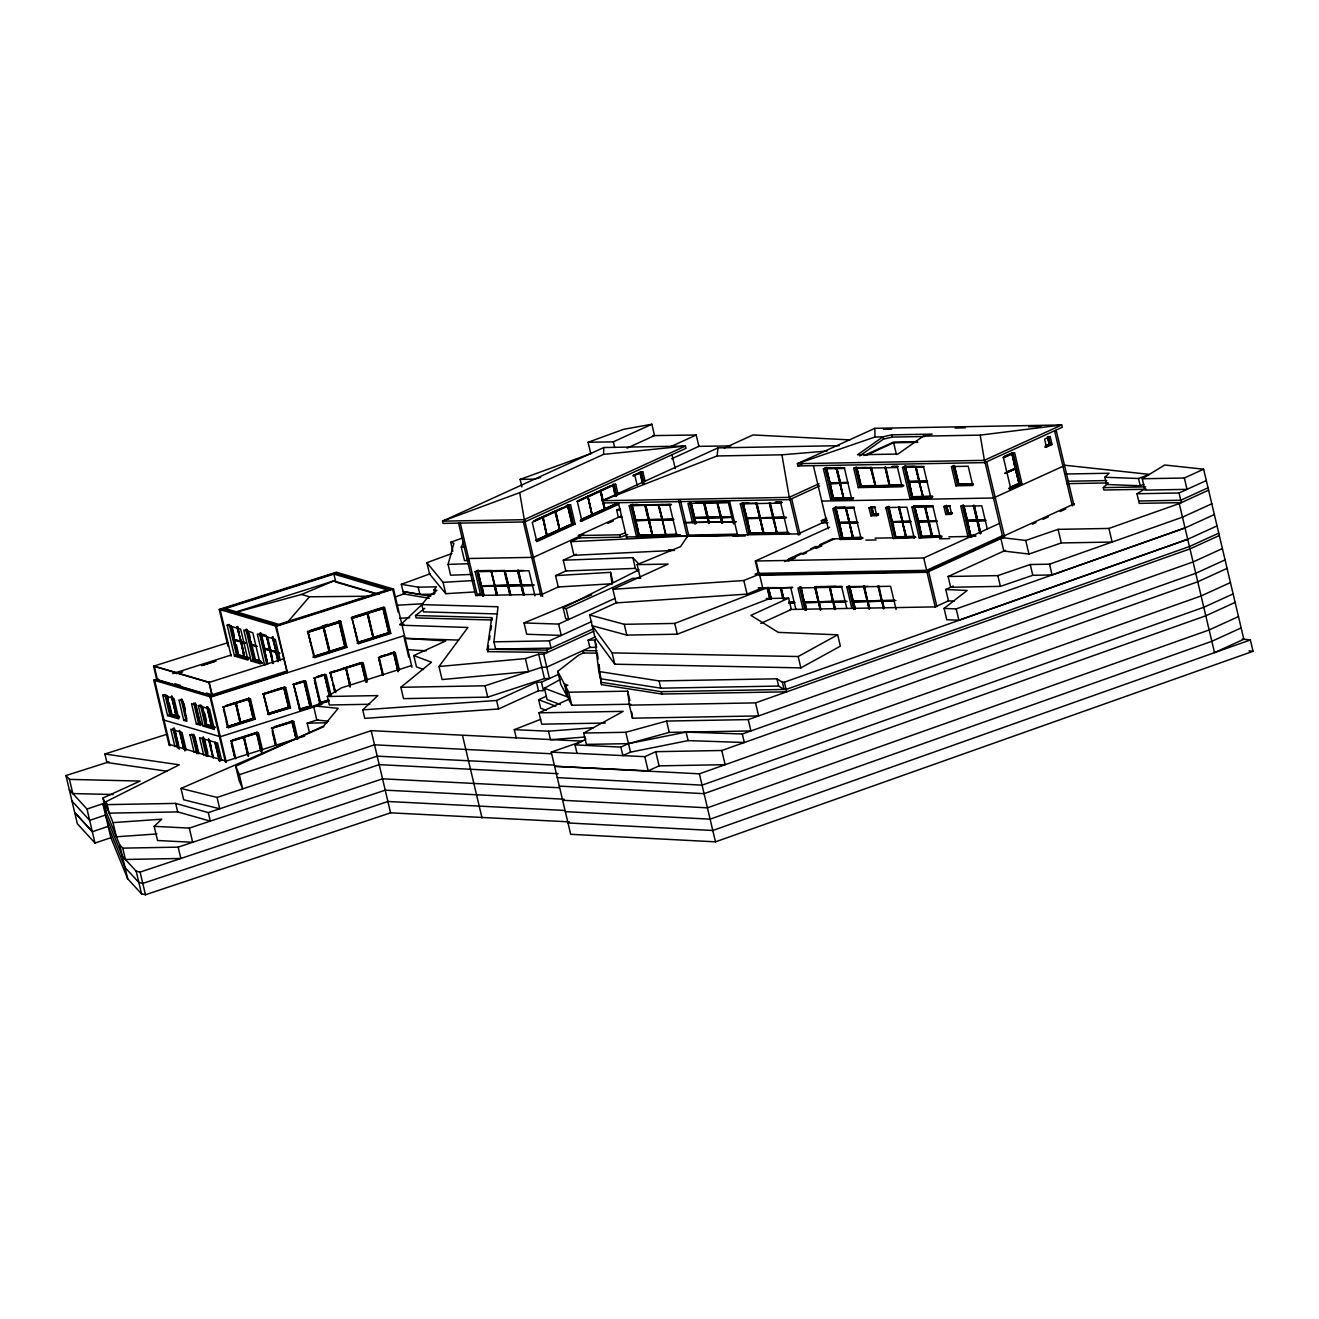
<?xml version="1.0" encoding="UTF-8"?>
<svg xmlns="http://www.w3.org/2000/svg" width="1319" height="1319" viewBox="0 0 1319 1319"><rect width="100%" height="100%" fill="white"/><g stroke="black" fill="none" stroke-linecap="round" stroke-linejoin="round"><path stroke-width="1.5" d="M603.541 454.379L685.484 446.053L524.187 519.686L442.524 521.153L519.702 492.647L603.541 454.379L603.822 447.52L685.484 446.053L686.012 448.328L524.715 521.945L443.069 523.412L442.524 521.153L603.822 447.52M819.017 483.727L789.141 497.378L602.255 500.709L717.091 455.962L718.031 447.866L839.197 445.69M493.916 641.842L549.38 640.853L551.095 648.107L495.631 649.096L493.916 641.842L497.988 606.756L421.8 604.613L423.514 611.868L497.642 613.945M487.206 649.261L546.775 650.086L547.336 652.46L487.766 651.635L487.206 649.261L491.723 617.655L415.534 615.511L416.095 617.902L492.284 620.029L491.723 617.655M487.766 651.635L488.624 645.716M489.464 639.781L490.025 635.84M490.882 629.905L491.443 625.964M472.466 574.408L450.62 575.199L448.081 564.433L453.901 543.313L450.719 542.274L452.846 551.243M468.476 560.443L464.486 560.641L461.271 547.039L463.777 541.746M438.996 666.524L525.407 658.577L528.49 671.602L442.079 679.549L438.996 666.524L467.899 627.481L402.18 625.255M421.8 604.613L427.669 597.507L436.902 590.335L433.984 589.84L434.841 593.468M433.984 589.84L436.474 586.84L418.222 587.169L401.339 584.301L403.614 593.946L429.302 598.298M288.35 621.233L309.454 596.782L370.672 596.204M154.175 826.337L189.326 828.118L192.673 842.297L157.522 840.5L154.175 826.337L161.726 819.198L113.022 822.611L102.964 798.011L140.111 781.062L69.478 779.397L65.95 775.556L108.999 761.838M400.119 625.19L422.772 603.772L396.557 605.24M362.741 709.869L496.571 700.471L536.487 682.236L541.449 682.154L543.461 690.661L538.498 690.744L498.582 708.962L364.753 718.377L362.741 709.869L377.844 695.591L327.343 696.498L329.338 704.989L369.749 704.264M1143.787 484.37L1140.226 485.755L1106.559 484.502L1104.844 477.247L1109.098 473.241L1066.098 473.999M1146.26 489.25L1103.822 490.008L1103.261 487.634L1108.306 482.869M525.407 658.577L538.713 654.224L543.675 654.142L549.446 678.51L544.467 678.593L487.717 697.124L403.532 698.625L400.861 687.298L431.494 662.237L413.787 655.543L416.474 666.886L423.547 669.557M415.534 615.511L424.767 608.339M557.723 671.404L564.334 683.885L567.417 696.927L560.806 684.429L557.723 671.404L578.612 655.18L584.202 652.625M1217.041 525.885L1187.71 539.273L958.88 620.227L946.762 619.732L944.074 608.405L967.157 590.467L945.772 589.494L948.443 600.837L954.28 601.101M859.675 455.929L883.483 439.128L892.287 437.084L924.619 436.507M923.349 436.127L897.959 454.049L857.548 454.775L882.939 436.853L891.759 434.825L932.17 434.099L923.349 436.127L980.198 435.122L1061.713 424.982L1062.24 427.257L984.782 462.606L797.913 465.953L797.368 463.678L874.827 428.329L1061.713 424.982L984.254 460.347L797.368 463.678L874.975 437.001L882.939 436.853L883.483 439.128M327.343 696.498L341.374 687.875L411.561 665.567M1142.254 478.764L1184.347 478.006L1187.034 489.349L1144.941 490.107L1142.254 478.764L1164.71 464.997L1203.637 469.201L1243.833 639.237L1214.502 652.625L1179.268 503.561L1208.6 490.173M1136.962 493.751L1179.054 492.993L1181.329 502.621L1139.237 503.38L1136.962 493.751L1145.403 488.574M560.344 704.577L547.072 699.565L544.401 688.221L560.394 679.433M1225.087 559.883L1195.756 573.27L742.317 733.991L686.094 732.094L628.471 743.636L586.378 744.394L583.707 733.051L623.195 711.337L539.009 712.837L541.697 724.18L605.339 723.043M589.659 614.967L624.25 624.316L674.751 623.425L767.328 587.697L769.867 598.463L677.29 634.192L626.789 635.098L592.198 625.734L612.115 652.872L798.193 656.532L837.68 634.818L840.351 646.162L800.864 667.876L614.802 664.199L594.885 637.077L589.659 614.967L617.506 602.255M577.03 753.38L575.018 744.872L585.9 739.052M107.96 810.229L105.949 801.721L179.335 764.806L104.893 754.006L106.905 762.514L167.266 771.269M563.147 607.911L566.148 608.718L568.703 619.485L565.703 618.677L563.147 607.911L638.957 569.775M590.747 453.621L588.076 442.277L613.319 441.832L651.85 424.24L654.537 435.567L627.02 448.147M670.794 446.613L696.201 435.006L698.889 446.35L671.668 458.781M535.465 519.9L546.989 514.888M550.056 513.223L561.597 508.211M565.241 506.545L568.901 504.88L573.452 524.154L536.948 540.823M579.338 500.115L610.367 485.953M639.567 472.631L633.169 475.549L642.848 471.872L645.123 481.534M533.503 521.186L567.797 505.655L572.083 523.791M576.865 501.401L598.513 491.624M591.901 514.74L587.763 496.422L592.05 514.558L604.811 508.953L600.409 490.652L612.906 485.062L615.478 495.944M634.406 475.12L640.045 472.664M534.014 521.186L542.752 517.196L547.039 535.333L536.042 540.13M546.791 535.333L542.653 517.015L554.903 511.426L559.685 529.546L555.546 511.244M559.437 529.562L555.151 511.426L568.044 505.639M577.376 501.385L587.862 496.587L592.165 514.74L588.01 496.422M588.274 496.406L600.524 490.816L604.3 508.969M600.409 490.652L613.154 485.046L615.231 495.944M633.12 475.945L640.309 472.664M570.583 504.864L532.249 522.357L536.817 541.631L575.133 524.121L570.583 504.864L567.219 504.913M617.968 493.9L615.693 484.254L577.376 501.764L581.926 521.021L618.43 504.369M602.255 500.709L718.031 447.866M724.213 448.081L752.984 434.94L849.947 439.903M559.19 529.562L546.94 535.151L543.148 517.015M536.305 540.114L572.331 523.775L559.586 529.381L555.81 511.228M581.168 519.538L591.654 514.74M581.415 519.521L617.44 503.182L604.696 508.788L600.92 490.635M537.097 540.015L572.364 524.171L567.797 504.913M580.376 520.263L617.473 503.578M536.355 540.823L572.858 524.171L568.308 504.897M581.481 520.23L617.984 503.578M480.627 594.918L475.137 571.704L478.335 570.253M477.841 571.292L481.303 585.916L477.841 571.292L523.478 570.467M622.403 517.246L618.38 517.328L616.665 510.074L620.095 508.507M639.731 535.316L636.549 536.784L629.229 505.837L632.428 504.369M673.366 519.241L635.395 520.032L631.949 505.408L635.873 519.801L648.783 519.571M491.212 571.045L494.724 585.455M627.811 534.574L620.342 537.179L579.025 537.921L578.464 535.547L620.903 516.174M631.949 505.408L645.337 504.946L648.734 519.785M583.658 534.426L533.453 557.343L466.942 558.531M607.845 523.396L613.417 520.84M674.487 550.386L573.979 555.299L570.764 541.697L579.898 537.525M658.181 504.93L662.122 519.34L649.212 519.571L645.749 504.946L658.659 504.715L662.056 519.554L673.597 519.125M483.595 595.611L481.913 586.263L484.073 595.397M676.713 534.541L638.99 535.217L635.544 520.593L648.915 520.148L652.311 534.97L649.344 520.131L648.437 520.362L652.377 534.772M629.229 505.837L671.239 504.369M481.435 586.477L494.856 586.032L496.966 595.38M479.407 593.797L475.681 595.496L542.191 594.308L559.009 586.625M649.212 519.571L648.305 519.801L644.843 505.177M494.674 585.669L508.079 585.224M504.386 570.698L508.507 585.207L505.045 570.583L504.155 570.814L507.601 585.438M638.165 571.341L635.395 568.39L565.802 570.962L563.262 560.196L576.304 554.227M497.444 595.149L495.284 586.015L508.227 585.784L510.568 595.034M665.65 534.739L662.204 520.115M508.029 585.422L521.862 584.976L518.416 570.352M510.799 594.918L508.639 585.784L521.994 585.537L524.154 594.671M696.234 502.852L704.511 502.49L707.957 517.114L720.866 516.883M638.99 535.217L636.022 520.378M611.208 583.806L558.267 586.971L555.579 575.628L566.642 570.583M704.033 502.72L717.421 502.259L721.048 516.982M690.694 502.951L694.157 517.576L707.066 517.345L703.604 502.72M695.591 523.627L694.767 517.922L707.676 517.691L708.913 523.379M707.957 517.114L704.082 502.506M707.676 517.691L708.484 523.396M707.611 517.905L721.015 517.46L722.482 523.033M750.857 533.338L747.659 534.789L740.338 503.842L741.954 503.116L749.274 534.063L787.657 533.371M743.059 503.413L746.999 517.823L759.909 517.592L755.968 503.182L743.059 503.413L746.521 518.037L786.322 517.213M413.787 655.543L445.723 640.968L405.23 638.347L458.666 640.094M844.836 467.866L825.018 468.113L832.338 499.06L853.377 498.681L851.777 499.406L830.739 499.786L823.419 468.839L826.617 467.371M680.142 534.591L676.944 536.058L669.64 505.111M732.358 516.685L720.388 517.097L716.942 502.49M732.49 517.246L720.537 517.675L721.823 523.148M687.018 535.168L737.14 534.129M836.675 468.113L840.137 482.738L830.063 482.82L826.601 468.196L836.922 468.014L840.368 482.639L848.282 482.49M864.225 455.467L893.557 442.079L917.43 441.651M865.907 455.434L893.639 442.772L896.425 454.577M853.723 468.294L897.497 467.503L902.064 486.777L858.29 487.568L853.723 468.294L855.322 467.569L859.889 486.826L903.663 486.051M759.975 518.367L763.915 532.777L750.115 533.222L747.131 518.383L760.041 518.153L763.437 532.991L788.399 532.662M602.783 502.984L789.669 499.637L819.544 486.002M830.063 482.82L848.051 482.606M840.022 483.413L843.484 498.038L840.088 483.216L829.717 483.611L848.183 483.166M769.307 502.951L772.769 517.576L759.843 517.806L756.447 502.968M760.041 518.153L763.025 532.991M839.956 482.639L836.015 468.245M840.368 482.639L836.493 468.014M840.088 483.216L843.55 497.824M566.148 608.718L632.625 578.365L640.787 578.217M758.738 572.561L755.029 574.243L759.464 574.177L762.679 587.779L747.049 594.111L616.088 602.898L612.873 589.296L668.139 564.07L637.143 564.631L640.358 578.233M784.723 517.147L773.181 517.559L769.538 502.836M784.854 517.707L772.901 518.136L776.825 532.546M235.689 766.207L239.333 774.715L242.68 788.877L239.052 780.37L235.689 766.207L323.534 726.109L338.192 708.336L313.493 705.896L316.84 720.059L328.233 721.18M750.115 533.222L747.131 518.383M558.596 624.085L561.284 635.428L526.71 634.258L524.039 622.931L558.596 624.085L614.868 598.414M830.739 499.786L833.938 498.318M861.225 485.771L856.938 467.635L870.491 467.602L875.255 485.524L860.746 486.002L903.68 485.227M858.29 487.568L861.488 486.101M923.959 466.448L904.158 466.695L911.462 497.642L932.517 497.263L930.917 497.988L909.863 498.368L902.559 467.421L905.741 465.953M927.175 481.188L908.709 481.616L905.263 466.992L909.187 481.402L919.079 481.221L915.815 466.712M884.934 467.355L889.22 485.491L875.189 485.738L870.721 467.503M841.72 538.729L834.399 507.782L835.999 507.057M549.38 640.853L591.786 621.496M789.669 533.338L788.07 534.063L780.749 503.116L740.338 503.842M845.397 507.914L849.337 522.308L839.445 522.489L835.999 507.864L845.891 507.7L849.288 522.522L857.68 522.159M827.87 522.703L821.918 523.033L821.358 520.659L826.683 518.235M932.5 496.455L912.303 496.818L909.319 481.963L919.211 481.798L923.102 496.406L919.162 481.996M825.463 521.417L798.193 533.882L626.443 536.965M546.775 650.086L593.501 628.751M919.079 481.221L915.386 466.712L923.481 466.679M927.422 481.072L919.03 481.435L915.633 466.596M543.675 654.142L593.896 631.207M869.007 507.864L870.606 507.139L872.486 515.069L878.372 514.954L876.772 515.696L870.886 515.795L869.007 507.864L874.909 507.749L876.772 515.696M936.919 606.674L928.625 571.572L758.573 574.622L755.358 561.02L829.667 527.254M839.445 522.489L857.432 522.275M852.865 537.723L849.469 522.885L839.098 523.28L857.564 522.835M588.109 640.16L594.935 640.045L596.65 647.299L589.824 647.415L588.109 640.16L595.479 636.797M849.469 522.885L852.453 537.723L853.36 537.492L849.42 523.099M915.798 537.394L893.161 538.498L885.84 507.568L887.44 506.826L894.76 537.773M870.886 515.795L874.085 514.344M912.303 496.818L909.319 481.963M909.863 498.368L913.061 496.9M1004.435 456.242L1012.382 452.846L1019.702 483.776L1010.387 488.03M1003.66 457.083L1012.976 452.829L1020.296 483.776L1009.117 488.871L1021.978 483.743L1014.657 452.796L1003.479 457.907L1010.799 488.838M1002.968 457.545L1012.118 453.588L1019.208 483.793L1009.892 488.046M1050.188 436.573L1044.599 439.128L1046.478 447.059L1052.067 444.503L1050.188 436.573L1048.506 436.605L1050.386 444.536L1044.796 447.092L1046.478 447.059M590.351 647.184L546.758 667.167L541.796 667.266L485.029 685.781L400.861 687.298M922.673 496.422L918.98 481.897M788.35 559.042L801.309 553.123M810.575 548.885L816.115 546.363M819.824 544.665L832.784 538.746M784.739 561.564L834.449 538.877M788.152 561.119L795.555 557.739M802.958 554.359L806.651 552.677M815.9 548.457L821.836 545.901M972.845 483.793L958.369 484.254L972.598 483.908M955.929 485.821L972.779 485.507L968.212 466.25L951.378 466.547L955.929 485.821L959.127 484.353M842.561 537.905L839.576 523.066M840.121 539.455L861.175 539.075L853.855 508.128L832.817 508.507L840.121 539.455L843.319 538.004M1045.571 445.641L1049.264 444.173L1047.649 437.364M920.184 537.344L941.898 536.932L919.261 538.037L911.94 507.09L915.139 505.639M1045.571 446.267L1049.792 444.552L1047.929 436.622M936.572 520.857L918.106 521.302L914.644 506.677L918.585 521.071L928.477 520.906M914.644 506.677L925.015 506.282L928.411 521.104M541.449 682.154L558.745 674.256M906.153 536.652L902.509 521.928L892.139 522.324L910.605 521.895M1006.43 472.169L1015.581 468.212L1004.946 472.96M1006.562 472.73L1015.712 468.773L1005.078 473.521M910.704 521.219L902.311 521.582L898.684 506.859M902.509 521.928L905.494 536.767L906.384 536.553L902.443 522.143M943.926 506.512L949.828 506.414L951.691 514.344L945.805 514.459L943.926 506.512L945.525 505.787L947.405 513.734L951.889 513.404M946.63 506.1L948.246 512.893L946.63 506.1L949.993 506.034M941.898 536.124L921.684 536.487L918.238 521.862L928.609 521.467L932.005 536.305M630.746 704.198L571.819 705.253L568.67 699.301L565.587 686.259L567.862 685.221L564.334 683.885M936.803 520.741L927.999 521.12L924.537 506.496M971.905 537.097L968.08 537.163L960.76 506.216L962.359 505.49L969.679 536.437M929.021 521.45L928.131 521.681L931.577 536.305L932.484 536.075L929.021 521.45L936.935 521.318M546.363 710.364L540.675 708.221L538.663 699.713L546.033 696.35M896.079 536.734L915.485 536.701M893.161 538.498L896.359 537.047M945.805 514.459L949.004 512.992M1010.024 487.354L1018.928 483.397L1015.465 468.789M1008.92 488.228L1019.175 483.397L1015.218 468.789M765.581 588.521L792.439 587.334M1064.548 465.558L993.487 498.005L821.753 501.088M921.684 536.487L918.716 521.648M919.261 538.037L922.443 536.586M760.766 623.409L791.334 609.46L788.647 598.117L750.89 615.363L778.309 632.378L837.68 634.818M539.009 712.837L569.181 699.07M977.297 520.032L966.926 520.428L985.392 519.983M980.396 533.601L977.428 520.593L967.058 520.989L985.524 520.543M829.189 587.004L830.08 586.774L833.064 601.612L829.667 586.79M985.623 519.867L976.818 520.247L973.356 505.622M985.771 520.444L976.95 520.807L979.968 533.601M800.715 587.516L804.161 602.14L801.194 587.301M800.633 586.741L806.123 609.939L804.771 602.486L818.802 602.239L820.484 609.757M851.843 608.339L846.814 587.07L848.414 586.328L853.904 609.543M804.161 602.14L818.67 601.662M815.224 587.037L818.621 601.876L815.637 587.037M818.802 602.239L820.055 609.757M818.753 602.437L833.262 601.975L834.927 609.493M968.08 537.163L971.279 535.712L971.542 536.833M999.538 523.396L923.729 558.003L755.358 561.02M818.621 601.876L833.113 601.398M833.196 602.189L845.71 601.744M869.551 608.768L867.638 601.365L853.129 601.827L894.298 600.986M1002.143 535.877L926.647 570.336L758.969 573.336M1000.61 537.46L1025.72 540.444L1058.085 529.348L1108.916 528.441L1112.131 542.043L1061.3 542.95L1028.935 554.046L1003.825 551.062L1000.61 537.46L1074.474 503.743M1002.407 537.014L926.944 571.605L923.712 557.871M759.381 575.315L927.026 572.314L1004.583 536.899L986.711 461.881M1032.381 524.204L1036.091 522.522M1042.983 519.373L1048.49 516.85M1060.179 511.525L1065.736 508.986M867.028 601.002L863.566 586.394L849.535 586.642L852.997 601.266L867.506 600.788M863.813 586.279L867.44 601.002L864.473 586.164M867.638 601.365L868.891 608.883M867.572 601.563L882.081 601.101L883.746 608.62M867.44 601.002L881.949 600.524M882.131 600.64L878.916 585.9M882.081 601.101L883.334 608.636M882.015 601.316L894.529 600.87M1214.354 514.542L1185.039 527.93L1052.067 574.952L1032.777 575.298L1000.396 586.378L950.653 587.268L948.114 576.502L1005.49 550.303M1184.347 478.006L1203.637 469.201M945.772 589.494L953.241 586.081M575.018 744.872L620.87 747.098L628.471 743.636L669.261 732.391L750.923 730.94L748.236 719.597L666.59 721.064L625.8 732.292L583.707 733.051M1179.054 492.993L1206.324 480.545M948.295 600.903L935.204 606.888L790.048 609.477M1208.039 487.799L1180.769 500.247L1138.676 501.006M742.317 733.991L744.328 742.498L688.106 740.602L630.482 752.143L622.881 755.606L620.87 747.098M1242.251 639.072L1250.363 639.946L1253.05 651.289L715.475 841.835L570.682 834.3L551.26 752.127L644.81 756.677L655.741 751.682L721.79 750.495L1197.767 581.778L1227.082 568.39M1211.815 503.776L1182.484 517.163L1049.528 564.169L1030.238 564.516L997.856 575.612L948.114 576.502M1230.446 582.553L1201.114 595.957L699.383 773.824L554.607 766.29L648.157 770.84L659.088 765.861L725.137 764.674L721.79 750.495M1218.756 533.14L1189.425 546.528L786.108 689.425L661.198 691.667L600.986 682.236L598.777 664.545M1219.317 535.514L1189.985 548.902L755.54 702.879L629.394 705.137L627.663 691.156L568.736 692.211L565.587 686.259M1222.4 548.556L1193.068 561.943L748.236 719.597M1233.117 593.896L1203.785 607.284L702.071 785.151L557.294 777.616M1235.128 602.404L1205.797 615.792L704.082 793.659L559.305 786.124M1238.475 616.567L1209.144 629.954L707.429 807.822L562.652 800.287M1241.163 627.91L1211.831 641.298L710.1 819.165L565.323 811.63M180.983 788.416L217.058 797.451L219.729 808.778L183.671 799.759L180.983 788.416L323.732 726.72M234.419 612.676L301.589 594.457L333.674 580.954L379.048 594.325M637.143 564.631L680.571 546.61L687.694 535.976L570.764 541.697M524.039 622.931L591.637 594.885M612.873 589.296L743.834 580.508L759.464 574.177M516.29 738.162L514.278 729.654L540.691 719.333M1104.844 477.247L1138.511 478.5L1149.195 474.362L1063.147 465.046M588.076 442.277L623.59 429.318L651.85 424.24M521.912 486.958L520.131 479.391L591.522 453.34M450.719 542.274L462.326 538.037M474.494 591.967L445.756 593.682L429.565 573.996L426.878 562.669L451.939 553.518M401.339 584.301L430.159 573.781M395.304 596.963L404.933 593.451M1108.916 528.441L1179.268 503.561M944.074 608.405L956.193 608.9L1185.039 527.93M594.935 640.045L598.826 671.486L659.055 680.917L776.907 678.807L782.398 682.22L784.393 682.17L1187.71 539.273M1250.363 639.946L712.788 830.492L568.011 822.957M578.464 535.547L619.782 534.805L625.371 532.843M551.26 752.127L582.635 741.163L371.167 730.66L239.333 774.715M797.913 465.953L801.787 464.618M113.187 794.516L72.825 793.56L69.297 789.718L87.005 809.042L102.833 803.7L119.666 844.819L127.712 878.833L141.545 893.853L145.453 894.76L390.589 812.834L569.511 821.869M92.33 831.728L74.655 812.389L92.363 831.712L108.191 826.37L125.025 867.49L138.874 882.51L142.782 883.433L387.918 801.49L564.796 810.443M65.95 775.556L77.343 823.732L95.001 843.055L110.878 837.697L102.833 803.7M217.058 797.451L374.514 744.823L551.391 753.759M105.949 801.721L107.136 804.623L175.674 803.403L208.287 812.603L377.201 756.15L554.079 765.102M189.326 828.118L379.212 764.657L558.118 773.692M119.666 844.819L122.716 848.133L178.164 847.144L382.559 778.82L559.437 787.773M71.984 801.062L89.676 820.385L105.52 815.027L122.354 856.163L136.187 871.183L140.094 872.09L385.23 790.163L564.153 799.199M104.893 754.006L167.546 734.056M313.493 705.896L329.189 700.9M309.421 732.573L307.195 723.125L318.176 719.63M304.607 736.134L226.077 761.096L168.816 744.279M227.956 646.211L219.251 609.411L336.361 572.215L393.507 589.065L411.99 667.282M337.268 572.479L220.158 609.691L231.138 656.153M333.888 574.095L225.335 608.587L278.87 624.382L387.423 589.89L333.888 574.095L335.768 582.025L377.828 594.44M234.37 612.511L333.674 580.954M227.165 625.14L240.652 629.13L247.972 660.077L234.469 656.087L227.165 625.14L229.292 624.464L236.612 655.411M230.841 626.69L234.502 639.27M219.251 609.411L276.396 626.278L393.507 589.065M233.991 640.045L237.453 654.669L233.991 640.045L245.433 643.425M153.598 666.177L208.93 682.5L212.145 696.102L156.813 679.78L153.598 666.177L228.236 642.567M240.915 641.166L236.81 626.756M241.146 641.232L237.041 626.822M241.047 641.726L243.867 656.565L247.939 657.373M241.278 641.792L244.081 656.631M247.049 629.773L251.154 644.183M260.931 661.594L254.089 659.582L251.286 644.76M172.74 673.613L231.188 655.032M321.968 626.162L327.623 624.365M309.652 630.63L339.857 621.035L346.023 647.101L313.938 657.307M169.195 745.466L153.779 680.192L157.686 678.955M158.577 679.219L154.669 680.456L170.085 745.73M176.334 673.58L182.286 671.684M201.609 665.551L215.591 661.099M307.376 631.85L340.747 621.298L346.913 647.365L314.829 657.571L313.032 657.027M351.217 617.919L384.604 607.367L390.77 633.433L358.686 643.639L357.779 643.375L389.863 633.169L383.697 607.103L351.612 617.292L358.686 643.639M176.911 673.498L182.747 671.651M202.236 665.452L215.871 661.116M307.64 631.933L339.725 621.727L345.71 647.019L313.625 657.208M351.497 618.001L383.582 607.795L389.55 633.087L357.465 643.276M329.255 651.635L313.741 656.384L308.036 632.246L323.287 627.399L329.255 651.635L313.889 656.433M323.815 627.234L329.799 651.454L323.815 627.234L339.329 622.469L345.034 646.623L329.519 651.372L345.034 646.623M351.893 618.314L367.407 613.549L373.112 637.687L357.729 642.501L352.157 618.397M367.671 613.302L383.169 608.537L388.891 632.675L373.508 637.489L367.671 613.302L383.169 608.537M308.184 632.279L323.551 627.481M323.946 627.267L339.329 622.469M352.025 618.347L367.407 613.549M234.469 656.087L238.755 654.735M266.24 635.428L260.552 633.747L263.998 648.371L270.346 649.855M264.13 648.932L267.592 663.556L264.13 648.932L279.776 653.548M270.708 650.481L269.834 650.613L272.868 663.408M276.495 651.668L272.489 637.077M254.089 659.582L259.859 660.885M262.25 662.979L260.123 663.655L252.803 632.708L243.801 630.053L251.121 661L255.391 659.632L251.022 641.248M162.765 695.179L174.009 698.493L178.823 718.904L167.579 715.59L162.765 695.179L164.891 694.503L169.722 714.898L179.087 717.668M208.93 682.5L283.387 658.841M357.597 642.452L373.112 637.687L367.127 613.467M313.345 657.126L345.43 646.937L339.725 621.727M357.202 643.194L389.286 633.005L383.582 607.795M286.174 671.256L212.128 694.783L206.242 693.036M286.602 672.443L210.001 696.778L225.434 762.052M153.779 680.192L210.908 697.042L404.488 635.544M165.996 694.899L170.563 714.173L179.351 716.431M198.295 705.665L209.54 708.979L214.37 729.391L203.126 726.06L198.295 705.665L200.439 704.989L205.253 725.384L214.634 728.154M167.579 715.59L171.866 714.222L169.228 703.093M176.482 715.525L171.289 696.448M226.011 705.599L248.928 698.312L253.743 718.723L226.687 727.115M262.827 693.893L282.266 687.727M292.983 684.314L302.43 681.313M317.088 676.663L322.759 674.85M329.668 672.657L335.323 670.86M342.874 668.469L359.873 663.061M379.575 656.796L384.917 655.098M388.495 653.977L393.837 652.262L397.975 669.772M226.274 705.681L249.192 698.394L254.006 718.806L227.28 727.297M263.091 693.975L282.546 687.793M293.247 684.396L302.694 681.395M317.351 676.746L323.023 674.932M329.931 672.739L362.016 662.55L366.616 681.989M379.839 656.878L394.101 652.344L398.239 669.854M222.763 706.984L250.412 698.757L255.227 719.152L228.484 727.659L227.593 727.396L254.336 718.888L249.505 698.493M268.186 713.612L288.647 707.182L268.054 713.563L263.404 694.074L283.816 687.842L288.729 707.413L290.526 707.94L285.695 687.545L283.898 687.018M304.194 681.527L293.576 684.495L300.452 710.034L311.779 706.423L305.81 681.148L293.692 684.726L299.545 709.77L310.888 706.16L304.903 680.884M313.889 678.032L325.232 674.421L330.278 695.822M332.091 680.604L330.245 672.838L362.329 662.633L366.929 682.088M378.372 657.538L394.414 652.443L398.552 669.937M222.993 707.248L250.412 698.757M285.695 687.545L263.635 694.338L268.318 713.645M314.021 678.263L326.123 674.701L331.184 696.086M330.475 673.102L363.236 662.896L367.374 680.406M378.602 657.802L395.321 652.707L399.459 670.2M182.104 700.884L178.955 699.96L183.77 720.355L185.913 719.679L181.099 699.284M196.053 705.005L191.552 703.67L196.366 724.082L200.653 722.713M201.543 705.385L206.737 724.444M203.126 726.06L207.396 724.708L214.898 726.917M194.124 752.358L190.002 734.848L192.129 734.172M235.557 703.258L240.239 722.565L227.676 726.555M236.216 703.126L240.503 722.317L253.347 718.41L248.599 698.229M227.544 726.522L240.239 722.565M240.503 722.317L253.347 718.41M267.642 714.304L289.042 707.512L284.212 687.1M267.922 714.387L289.306 707.578L284.492 687.183M284.805 687.281L289.619 707.676L268.235 714.469L290.526 707.94M300.04 709.061L308.085 706.506M318.967 703.043L328.415 700.043M299.545 709.441L310.559 706.077L304.59 680.785M328.596 700.307L319.858 702.978L314.466 680.175L319.412 701.362M329.305 700.307L319.858 703.307L328.316 701.18M305.414 709.111L311.3 707.248M321.968 704.412L220.273 736.727L163.144 719.861M232.128 740.223L255.045 732.935M274.748 726.67L292.241 721.114L296.379 738.607M230.792 740.998L257.535 732.507L261.673 750M271.434 728.088L292.834 721.279L296.956 738.788M230.874 741.212L243.586 737.272L248.104 755.886M248.368 755.622L243.982 737.057L256.826 733.15M271.516 728.302L291.977 721.889L296.066 738.64M231.155 741.294L258.442 732.77L262.563 750.264M271.796 728.385L293.725 721.542L297.863 739.052M540.691 477.429L534.854 479.127L520.131 479.391M717.091 455.962L781.92 454.808L827.013 451.032M514.278 729.654L548.506 731.204L593.22 727.725M585.059 737.024L550.518 739.712L548.506 731.204M156.961 833.938L116.369 836.79L113.022 822.611M426.878 562.669L443.069 582.338L473.867 580.508M555.579 575.628L610.565 572.347L612.807 581.794M821.358 520.659L827.31 520.329M399.641 618.265L409.731 617.704M461.271 547.039L465.261 546.841M448.081 564.433L467.932 563.708M563.262 560.196L632.84 557.624L638.396 563.526M883.516 429.302L891.693 429.153M955.071 428.032L965.294 427.834M1028.672 426.713L1040.938 426.482M891.957 442.805L917.826 442.343M1048.704 444.569L1052.067 444.503M1012.118 453.588L1015.069 468.212M892.188 466.448L898.157 466.332M840.879 467.586L825.579 467.849L832.883 498.796L852.025 498.45M891.71 466.662L897.678 466.547M914.265 466.267L904.702 466.431L912.023 497.378L931.148 497.049M866.715 467.569L856.691 467.75L860.977 485.887M891.611 467.124L897.909 466.794M642.848 471.872L641.166 471.905L643.903 483.496M836.444 468.229L844.358 468.08M891.364 467.239L897.382 467.124M905.263 466.992L916.045 466.596L919.508 481.221M823.419 468.839L844.473 468.459L851.777 499.406M902.559 467.421L923.597 467.041L930.917 497.988M615.693 484.254L614.011 484.287L616.748 495.845M840.516 483.199L848.414 483.051M919.64 481.781L927.554 481.649M908.84 482.193L927.306 481.748M1067.813 481.254L1106.756 480.561M888.957 484.914L898.899 484.732M902.147 485.046L889.649 485.474L885.412 467.14M868.891 486.216L860.928 486.348L856.377 467.091M876.855 486.068L902.724 485.606M973.521 484.353L958.567 484.617L954 465.343M902.245 485.821L860.45 486.579L855.899 467.305M973.043 484.568L958.089 484.831L953.522 465.558M1018.614 483.809L1021.978 483.743M972.499 484.815L957.528 485.079L952.977 465.821M1066.791 483.661L1107.333 482.935M1103.261 487.634L1145.7 486.876M853.624 497.758L833.41 498.12L829.964 483.496M912.55 496.702L932.747 496.34M853.377 497.857L833.179 498.219L830.195 483.381M852.503 498.236L833.361 498.582L826.057 467.635M931.626 496.818L912.501 497.164L905.18 466.217M616.88 503.594L618.562 503.561L580.245 521.054L581.926 521.021M696.201 502.292L718.426 501.879M697.669 502.506L727.973 501.962M696.465 502.737L728.896 502.061M728.418 502.275L717.355 502.473L721.295 516.883M637.934 504.517L631.867 504.633L639.187 535.563L679.598 534.854M775.308 502.061L781.376 501.945M663.16 504.517L630.828 505.095L638.149 536.042L678.56 535.316M776.297 502.49L782.365 502.391M632.18 505.292L670.151 504.517M743.306 503.297L748.829 503.198M775.49 502.737L781.26 502.523M671.503 504.699L658.61 504.93L662.534 519.323M777.105 502.803L780.782 502.737M616.665 510.074L620.688 509.991M845.001 507.139L835.438 507.304L842.759 538.251L861.884 537.921M918.387 505.82L914.562 505.886L921.882 536.833L941.008 536.503M834.399 507.782L854.085 507.188M932.665 506.018L913.539 506.364L920.86 537.311M854.217 507.551L835.751 507.98L839.214 522.604M875.552 507.156L871.958 507.337L873.557 514.13L878.602 514.047M914.891 506.562L933.341 506.133M946.877 505.985L950.241 505.935M853.739 507.766L845.825 507.897L849.766 522.308M875.074 507.386C868.512 504.353 872.865 518.763 878.372 514.146M932.863 506.348L924.949 506.48L928.889 520.89M885.84 507.568L906.895 507.188L914.199 538.136M911.94 507.09L932.995 506.71L940.299 537.657M960.76 506.216L981.814 505.837L987.304 529.051M542.752 517.196L546.544 535.333M948.476 512.794L952.087 512.613M694.157 517.576L732.111 516.784M948.246 512.893L951.609 512.844M877.432 514.525L873.508 514.591L871.628 506.661M952.367 513.19L948.427 513.256L946.564 505.325M694.289 518.136L732.243 517.361M649.344 520.131L662.253 519.9M662.682 519.9L673.729 519.702M760.453 518.153L773.379 517.922L777.006 532.645M635.544 520.593L673.498 519.801M746.653 518.598L786.223 517.889M571.77 524.187L575.133 524.121M684.396 522.555L736.183 521.632M686.061 522.67L735.87 521.78M910.473 521.318L892.007 521.763L902.377 521.368L898.437 506.958M849.898 522.868L857.812 522.736M902.921 521.928L910.835 521.78M918.238 521.862L936.704 521.417M639.237 535.102L677.191 534.327M750.346 533.123L788.317 532.332M788.696 532.892L750.297 533.585L742.993 502.638M679.12 535.069L638.709 535.794L631.389 504.847M788.218 533.107L749.819 533.799L742.515 502.852M687.611 536.157L737.403 535.267M693.646 536.19L738.821 535.382M733.034 536.19L745.301 535.976M861.258 537.361L842.808 537.789L839.346 523.165M914.298 536.404L895.832 536.849L892.617 522.11M921.932 536.371L940.398 535.943M974.955 535.316L970.751 535.498L967.305 520.873M841.077 538.037L862.758 537.542M974.477 535.53L970.52 535.613L967.536 520.774M914.924 536.965L895.782 537.311L888.478 506.364M974.543 535.893L970.702 535.959L963.398 505.012M861.406 538.136L842.28 538.482L834.96 507.535M914.446 537.179L895.304 537.525L888 506.578M940.529 536.718L921.404 537.064L914.083 506.117M975.961 536.075L970.223 536.19L962.919 505.243M834.119 538.877L862.807 538.366M875.091 538.152L914.034 537.46M948.872 536.833L971.411 536.421M865.891 540.13L876.113 539.949M939.491 538.812L949.713 538.63M668.502 549.858L672.608 549.792M491.262 570.484L477.297 570.731L483.232 595.875M504.666 570.484L476.736 570.979L482.672 596.122M475.137 571.704L529.001 570.748L534.953 595.891M926.927 571.473L759.233 574.474L756.018 560.872M481.534 585.801L532.958 584.779M481.303 585.916L494.246 585.669M534.327 584.96L521.384 585.191L517.988 570.352M481.682 586.361L533.107 585.339M521.516 585.751L532.612 585.554M816.065 586.675L835.966 586.312M758.244 587.845L776.891 587.614M815.505 586.922L841.374 586.46M792.703 587.647L768.301 588.093L771.368 598.842M815.158 587.252L842.116 586.559M863.994 586.378L868.001 586.312M430.719 596.254L403.053 591.555L419.937 594.424L434.132 594.177M846.814 587.07L890.589 586.279L896.079 609.493M766.24 598.529L788.647 598.117M788.647 602.206L794.648 602.091M804.409 602.025L845.578 601.184M894.397 600.31L853.228 601.151L849.766 586.526M790.163 602.387L794.17 602.321M833.064 601.612L847.095 601.365M881.883 600.739L895.914 600.491M788.778 602.767L794.78 602.668M788.548 602.882L794.533 602.767M804.293 602.701L845.463 601.86M399.756 624.283L403.812 624.2M598.826 671.486L600.541 678.741L660.77 688.172L778.622 686.061L784.113 689.474L782.398 682.22M600.986 682.236L601.546 684.627L661.775 694.041L786.685 691.816L784.393 682.17M307.195 723.125L327.145 722.763M629.394 705.137L632.477 718.179L758.623 715.92L755.54 702.879M208.287 812.603L210.298 821.11L177.686 811.91L109.147 813.131L107.136 804.623M122.354 856.163L125.404 859.46L180.851 858.471L178.164 847.144M653.086 435.6L696.201 435.006M698.328 446.35L730.759 445.921M597.078 650.795L582.866 650.597L583.427 652.971L597.639 653.169M407.901 649.69L426.136 650.861M1248.994 650.844L1253.05 651.289M335.125 573.155L390.457 589.478M301.589 594.457L309.454 596.782M388.891 632.675L373.376 637.44L367.935 613.384M388.973 632.906L390.77 633.433M338.95 620.771L340.747 621.298M395.321 652.707L393.524 652.18L398.124 671.618M393.705 653.086L397.959 671.618M222.301 608.999L277.633 625.321M345.116 646.838L346.913 647.365M244.015 642.287L234.188 639.385L231.155 626.591M255.952 645.799L250.824 644.282L247.807 631.488M264.328 648.272L275.951 651.701M233.859 639.484L245.301 642.864M250.511 644.397L257.337 646.409M263.998 648.371L279.644 652.987M250.643 644.958L256.084 646.376M330.245 672.838L335.751 692.541M324.507 675.081L329.453 695.987M249.275 657.835L237.766 654.57L234.32 639.946M261.261 661.495L254.419 659.484L250.956 644.859M237.453 654.669L249.571 658.379M248.928 658.577L237.354 655.164L230.495 626.162M261.211 662.204L254.006 660.077L246.686 629.13M235.095 654.999L248.846 659.055M252.77 660.209L262.596 663.111M251.121 661L260.123 663.655M293.659 684.709L299.759 709.507M309.981 705.896L311.779 706.423M263.404 694.074L269.125 714.733M248.796 699.136L253.083 718.327M174.817 683.77L180.719 685.517M235.689 703.291L239.976 722.482M291.928 721.015L293.725 721.542M253.429 718.624L255.227 719.152M170.563 714.173L179.598 716.827M206.094 724.642L215.129 727.313M178.609 716.679L171.107 714.469L166.722 695.904M206.654 724.939L214.14 727.165M177.966 716.876L170.464 714.667L166.079 696.119M213.513 727.363L206.011 725.153L201.626 706.605M201.51 724.279L198.51 723.389L193.695 702.994M243.718 737.305L247.84 755.803M183.77 720.355L186.919 721.295L181.841 699.037M196.366 724.082L200.867 725.401L195.443 703.192M190.002 734.848L194.767 736.266L198.905 753.759M544.401 688.221L569.05 697.537M538.663 699.713L555.728 706.16M110.878 837.697L127.712 878.833M1138.511 478.5L1140.226 485.755M1056.173 430.159L1073.93 505.243M1054.59 430.901L1072.331 505.968M1047.418 436.622L1049.297 444.569M1058.085 529.348L1061.3 542.95M1049.528 564.169L1052.067 574.952M1011.871 453.588L1015.333 468.212M1025.72 540.444L1028.935 554.046M1030.238 564.516L1032.777 575.298M984.65 460.644L1002.869 537.674M984.782 462.606L980.198 435.122M997.856 575.612L1000.396 586.378M974.263 505.391L977.725 520.016M977.857 520.576L980.874 533.371M974.016 505.507L977.478 520.131M977.61 520.692L980.644 533.486M973.834 505.408L977.231 520.23M973.603 505.507L977.049 520.131M977.198 520.708L980.215 533.503M954.56 465.904L958.847 484.04M963.942 505.573L967.404 520.197M954.329 466.019L958.616 484.155M963.711 505.688L967.173 520.313M946.086 505.54L947.949 513.47M956.193 608.9L958.88 620.227M919.392 481.897L922.855 496.521M925.196 506.381L928.658 521.005M928.79 521.566L932.236 536.19M927.026 572.314L935.319 607.399M891.759 434.825L892.287 437.084M899.344 506.743L902.79 521.351M898.915 506.743L902.559 521.467M902.262 522.044L905.906 536.767M885.84 467.124L889.88 485.376M885.181 467.239L889.468 485.376M892.238 519.637L893.606 525.44M889.022 506.925L892.238 521.648M871.381 467.388L875.684 485.524M870.969 467.388L875.437 485.623M871.15 506.875L873.03 514.822M882.493 601.085L884.225 608.405M882.263 601.2L883.994 608.504M878.256 586.015L881.702 600.64M881.834 601.2L883.565 608.521M878.009 586.131L881.471 600.755M840.269 483.315L843.731 497.939M846.073 507.799L849.518 522.423M849.65 522.983L853.113 537.608M868.05 601.349L869.782 608.669M836.262 468.13L839.708 482.754M839.84 483.315L843.303 497.939M845.644 507.799L849.106 522.423M849.238 522.983L852.684 537.608M864.044 586.164L867.688 600.887M867.391 601.464L869.303 608.883M826.37 468.311L829.816 482.935M853.607 601.612L855.339 608.916M853.36 601.711L855.091 609.032M849.452 585.867L854.844 609.131M848.974 586.081L854.465 609.296M813.394 465.673L828.316 528.853M846.798 608.422L841.769 587.153L797.995 587.944L803.024 609.213M833.674 601.959L835.405 609.279M829.849 586.889L833.295 601.513M833.443 602.074L835.158 609.378M829.42 586.889L832.635 601.629M833.014 602.074L834.498 609.51M819.231 602.222L820.962 609.543M815.406 587.136L818.852 601.761M818.984 602.338L820.715 609.642M814.977 587.153L818.439 601.777M818.571 602.338L820.303 609.658M814.746 587.268L818.192 601.876M791.68 498.879L800.039 534.277L798.44 535.019L789.603 497.659M789.669 499.637L781.92 454.808M805.002 602.585L806.42 608.57M804.771 602.486L806.503 609.79M800.155 586.955L805.645 610.169M799.594 587.202L805.085 610.417M790.839 588.06L795.868 609.345M770.197 502.72L773.659 517.345M773.791 517.905L776.776 532.744L773.132 518.021M769.785 502.72L773.429 517.444M798.193 656.532L800.864 667.876M783.783 598.612L781.194 587.647L780.287 587.878L782.892 598.842M780.947 587.763L783.552 598.727M780.766 587.664L783.305 598.842M756.875 502.951L760.321 517.576M756.628 503.067L760.09 517.691M760.222 518.252L763.685 532.876M756.216 503.067L759.662 517.691M759.793 518.268L763.256 532.892M768.532 587.977L771.137 598.958M768.219 587.318L770.89 599.057M767.74 587.532L770.494 599.139M767.18 587.796L769.933 599.387M776.907 678.807L778.622 686.061M729.456 500.709L737.832 536.108M733.413 523.923L728.385 502.654L687.974 503.38L692.557 522.72M743.834 580.508L747.049 594.111M721.427 517.444L722.73 522.934M717.173 502.374L720.817 517.097M720.768 517.559L722.251 523.148M708.089 517.691L709.391 523.165M704.264 502.605L707.726 517.229M707.858 517.79L709.144 523.28M703.851 502.605L707.297 517.229M707.429 517.806L708.732 523.28M691.172 502.737L694.635 517.361M694.767 517.922L696.069 523.412M690.942 502.836L695.822 523.511M690.15 502.391L695.179 523.659M689.59 502.654L694.618 523.923M671.998 454.874L675.262 468.641M680.555 500.874L688.93 536.272M678.494 499.637L687.314 537.014M658.841 504.814L662.303 519.439M662.435 519.999L665.897 534.624M640.572 471.905L643.309 483.512M640.061 471.922L642.897 483.628M639.797 472.664L642.65 483.628M674.751 623.425L677.29 634.192M645.519 505.062L648.964 519.686M649.096 520.247L652.559 534.871M645.09 505.062L648.552 519.686M648.684 520.247L652.13 534.871M634.851 475.516L637.143 485.178M699.383 773.824L715.475 841.835M686.094 732.094L688.106 740.602M613.319 441.832L614.67 447.504M632.84 557.624L635.395 568.39M618.347 502.687L626.706 538.086M613.417 484.304L616.154 495.862M612.923 484.304L615.726 495.928M659.055 680.917L660.77 688.172M661.198 691.667L661.775 694.041M666.59 721.064L669.261 732.391M619.782 534.805L620.342 537.179M600.656 490.652L604.959 508.788M600.26 490.833L604.547 508.969M655.741 751.682L659.088 765.861M624.25 624.316L626.789 635.098M644.81 756.677L648.157 770.84M627.663 691.156L629.855 700.471M612.115 652.872L614.802 664.199M625.8 732.292L630.482 752.143M567.533 505.655L571.819 523.791M555.299 511.244L559.685 529.546M568.736 692.211L571.819 705.253M524.616 519.983L542.67 596.336M524.715 521.945L519.702 492.647M523.396 521.978L540.988 596.369M538.713 654.224L544.467 678.593M518.169 570.451L521.632 585.075M521.763 585.652L523.923 594.787M521.582 585.554L523.676 594.902M517.757 570.467L521.203 585.092M521.335 585.652L523.495 594.787M517.51 570.583L520.972 585.191M521.104 585.768L523.264 594.902M536.487 682.236L538.498 690.744M504.633 570.599L508.26 585.323M507.98 585.9L510.321 595.133M507.749 585.999L509.909 595.149M491.459 570.929L494.905 585.554M495.037 586.131L497.197 595.265M491.031 570.946L494.493 585.57M494.625 586.131L496.785 595.265M494.378 586.246L496.538 595.38M477.775 570.5L483.71 595.644M460.265 523.115L477.396 595.545M458.583 523.132L475.697 595.578M496.571 700.471L498.582 708.962M485.029 685.781L487.717 697.124M443.069 582.338L445.756 593.682M462.573 735.738L482.012 817.928M418.222 587.169L419.937 594.424M398.091 612.032L392.6 588.802L275.49 626.014L287.377 672.756L276.396 626.278M404.059 637.258L408.742 657.093M382.906 608.455L388.742 632.642M379.278 657.802L383.417 675.312M379.18 659.698L382.691 674.553M379.031 659.665L382.543 674.52M354.349 627.679L357.861 642.534M361.752 662.468L366.352 681.907M366.006 681.857L361.357 663.193L365.874 681.808M371.167 730.66L390.589 812.834M339.049 622.387L344.77 646.541M350.326 684.841L346.106 668.041L350.195 684.792M323.287 627.399L329.123 651.586M330.607 673.135L332.355 680.571M333.245 684.281L334.993 691.717M332.965 684.198L334.845 692.277M324.639 674.256L329.964 695.723M325.249 678.048L328.926 693.613M314.829 657.571L307.772 631.224L311.086 645.271M314.796 678.296L320.764 703.571M304.326 680.719L310.295 705.995M304.013 680.62L310.031 706.242L303.914 681.445M280.32 660.621L275.292 639.336L257.304 634.027L264.608 664.974L266.751 664.298L259.431 633.351M273.033 637.044L274.336 642.518M275.193 646.178L276.05 649.838M278.358 659.533L276.627 652.229L275.753 652.361L277.913 661.511M272.802 636.978L276.166 651.767L272.159 637.176M276.396 652.163L278.029 659.648M292.505 721.196L296.643 738.689M276.083 652.262L278.144 661.577M292.389 722.96L295.604 736.579M283.816 687.842L288.498 707.149M267.543 637.126L270.576 649.921L269.703 650.053L266.685 637.258M270.477 650.415L271.994 655.972M266.999 637.159L270.247 650.02M270.164 650.514L273.412 663.375M266.9 637.324L269.933 650.119M270.065 650.679L273.082 663.473M261.195 633.549L264.641 648.173M260.832 632.906L267.51 664.067L260.189 633.12M272.341 728.352L276.479 745.845M249.176 633.433L250.099 637.341M272.225 730.248L275.737 745.103M272.357 731.963L275.473 745.021M247.791 630.861L254.649 659.879M245.944 629.377L253.264 660.324M237.684 626.607L238.97 632.098M241.707 643.623L243.867 652.773M237.453 626.541L238.755 632.032M241.476 643.557L243.636 652.707M237.14 626.64L240.816 641.331M240.734 641.842L244.411 656.532M232.358 627.646L234.172 635.395M236.464 645.057L238.294 652.79M257.221 732.408L261.822 751.846M256.941 732.325L261.541 751.764M231.484 626.476L234.073 637.456M256.628 732.226L261.211 751.715M231.138 625.948L237.997 654.966M256.546 733.067L260.931 751.632M236.085 703.093L240.783 722.4M244.114 737.09L248.648 755.705M223.669 707.248L228.484 727.659M231.699 741.262L235.837 758.755M223.439 709.177L227.214 724.626M231.452 743.108L235.095 758.013M226.274 721.823L227.148 725.532M231.254 742.943L234.93 758.491M210.908 697.042L226.324 762.316M221.707 760.486L217.569 742.993L199.581 737.684L203.72 755.177M207.693 706.803L209.968 716.431M210.892 720.289L212.244 726.077L211.386 726.208L206.836 706.935M207.479 706.737L211.93 726.175M215.755 742.548L218.822 755.54M207.149 706.836L211.617 726.274M215.525 742.482L219.811 761.228M215.211 742.581L219.597 761.162M214.882 742.679L219.498 761.327M204.775 713.579L206.522 720.998M202.648 707.099L206.292 722.515M202.318 707.198L206.423 724.543M209.606 740.734L211.139 746.373M209.507 740.899L213.464 757.617M208.748 739.151L213.134 757.716M208.517 739.085L212.92 757.65M204.775 740.206L207.841 753.165M203.472 737.189L207.858 755.771M195.113 703.291L199.894 722.96M203.142 737.288L207.71 756.001M194.8 703.39L199.268 723.158M202.829 737.403L207.067 756.216M202.17 738.953L206.308 756.447M193.778 734.403L198.262 753.413M195.36 741.509L198.114 753.182M193.349 734.535L197.735 753.578M193.349 735.887L197.471 753.38M192.59 736.117L196.729 753.627M183.753 703.324L185.122 709.111M182.978 701.494L185.254 711.139M182.203 699.68L186.754 718.937M186.177 750L182.038 732.507L170.778 729.193L174.916 746.686M172.162 696.317L176.07 715.788L171.618 696.35M180.621 732.177L185.006 750.758M171.932 696.251L176.383 715.689M180.406 732.111L184.792 750.692M179.549 730.528L183.935 749.11M179.318 730.462L183.704 749.044M167.48 695.674L168.354 699.383M167.101 696.613L171.206 713.958M175.114 730.561L178.626 745.416M174.322 728.072L179.186 749.225M173.679 728.269L178.263 747.708M172.921 728.517L177.521 747.955M175.674 803.403L177.686 811.91M140.094 872.09L145.453 894.76M136.187 871.183L141.545 893.853M122.716 848.133L125.404 859.46M102.964 798.011L106.311 812.191M87.005 809.042L95.001 843.055M69.478 779.397L72.825 793.56M631.735 712.178L632.477 718.179M610.565 572.347L612.049 584.317M599.106 664.957L599.584 668.898M600.079 672.822L601.546 684.627M597.573 654.719L598.101 659.088M874.827 428.329L874.975 437.001M345.842 668.288L350.096 686.82L345.842 668.288M209.177 682.302L154.208 666.095L157.423 679.697L212.392 695.904L209.177 682.302"/></g></svg>
